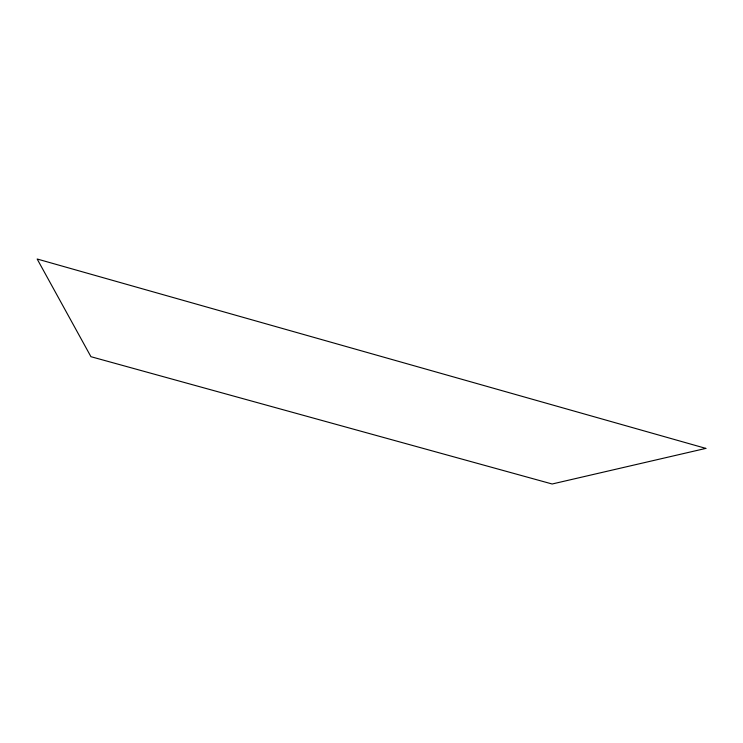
<?xml version="1.0" encoding="UTF-8"?>
<svg xmlns="http://www.w3.org/2000/svg" width="743" height="743" viewBox="0 0 743 743"><rect width="100%" height="100%" fill="white"/><g stroke="black" fill="none" stroke-linecap="round" stroke-linejoin="round"><path stroke-width="1.11" d="M705.85 448.391L552.151 483.999L90.943 356.696L37.15 259.001L705.85 448.391"/></g></svg>
